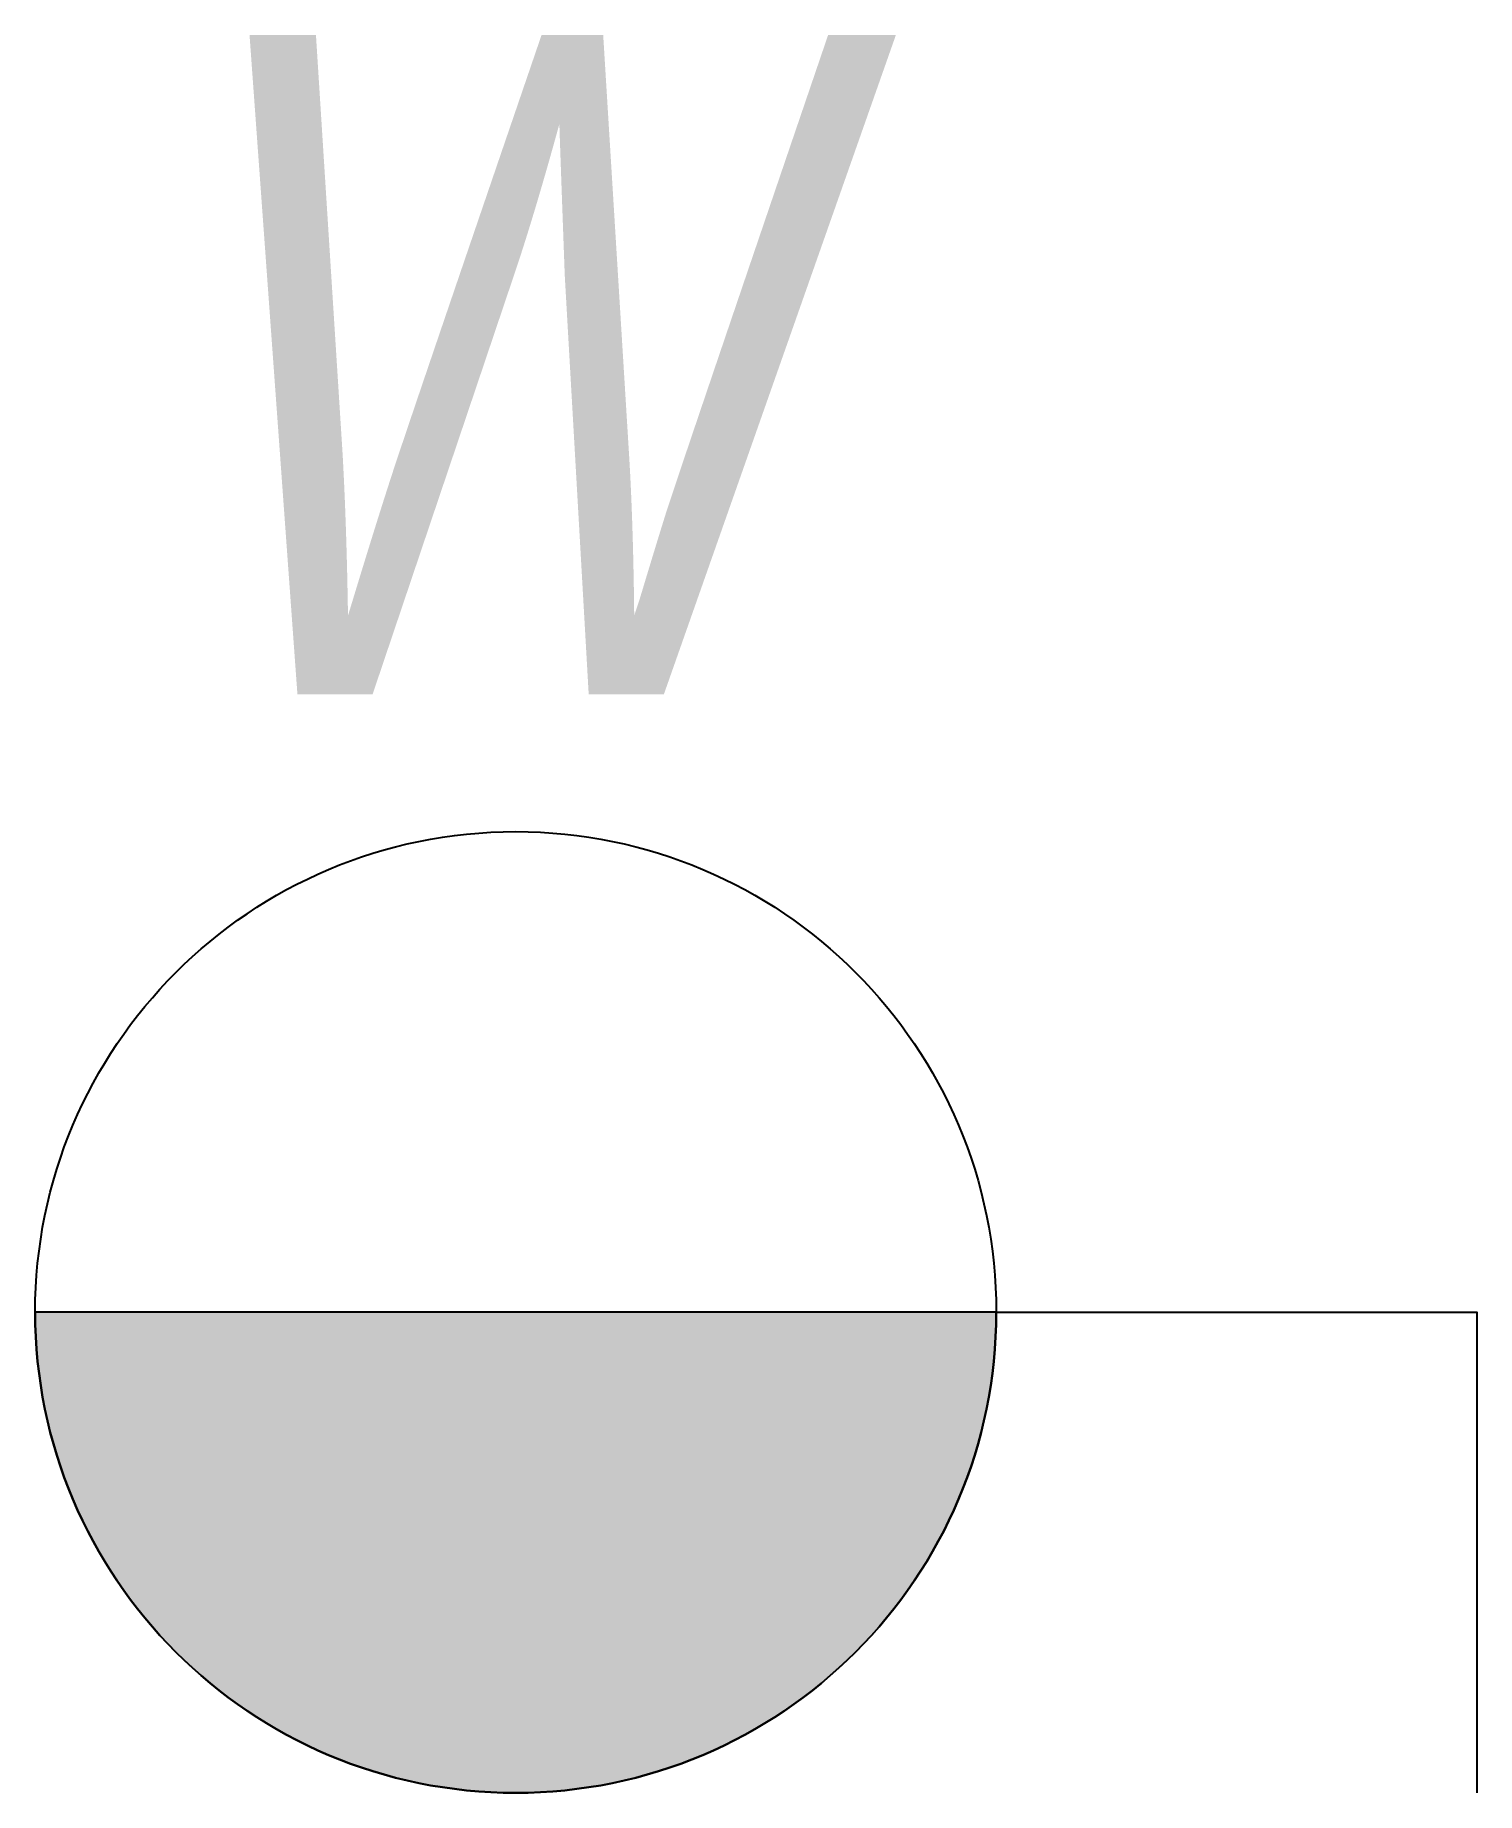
# Model space of a CAD drawing. Extents: x -1.75 to 3.5, y -1.75 to 4.65.
import ezdxf
from ezdxf.enums import TextEntityAlignment as Align

# ---------------------------------------------------------------- set-up
doc = ezdxf.new("R2010")
doc.units = 0
doc.header["$LTSCALE"] = 0.01
doc.header["$MEASUREMENT"] = 0
doc.layers.get('0').update_dxf_attribs({"lineweight": 20})
doc.styles.add('COA_Proposed', font='ariali.ttf', dxfattribs={"height": 2.4})

msp = doc.modelspace()

# ---------------------------------------------------------------- hatches: boundary and pattern name
at = {"linetype": 'ByBlock', "lineweight": -2}
h = msp.add_hatch(color=0, dxfattribs=at)
h.dxf.hatch_style = 1
h.paths.add_polyline_path([(-1.75, 0, 1), (1.75, 0)])

# ---------------------------------------------------------------- linework, layer by layer
at = {"color": 0, "linetype": 'ByBlock', "lineweight": -2}
msp.add_lwpolyline([(-1.75, 0, 1), (1.75, 0), (-1.75, 0, 1)], format="xyb", close=True, dxfattribs=at)
at = {"color": 0, "linetype": 'ByBlock', "lineweight": -2, "flags": 128}
msp.add_lwpolyline([(1.75, 0), (3.5, 0), (3.5, -1.75)], dxfattribs=at)
at = {"color": 0, "linetype": 'ByBlock', "lineweight": -2}
msp.add_circle((0, 0), 1.75, dxfattribs=at)

# ---------------------------------------------------------------- texts
at = {"color": 0, "linetype": 'ByBlock', "lineweight": -2, "style": 'COA_Proposed', "width": 0.75}
msp.add_text('W', height=2.4, dxfattribs=at).set_placement((0, 2.25), align=Align.CENTER)

doc.saveas('drawing.dxf')
